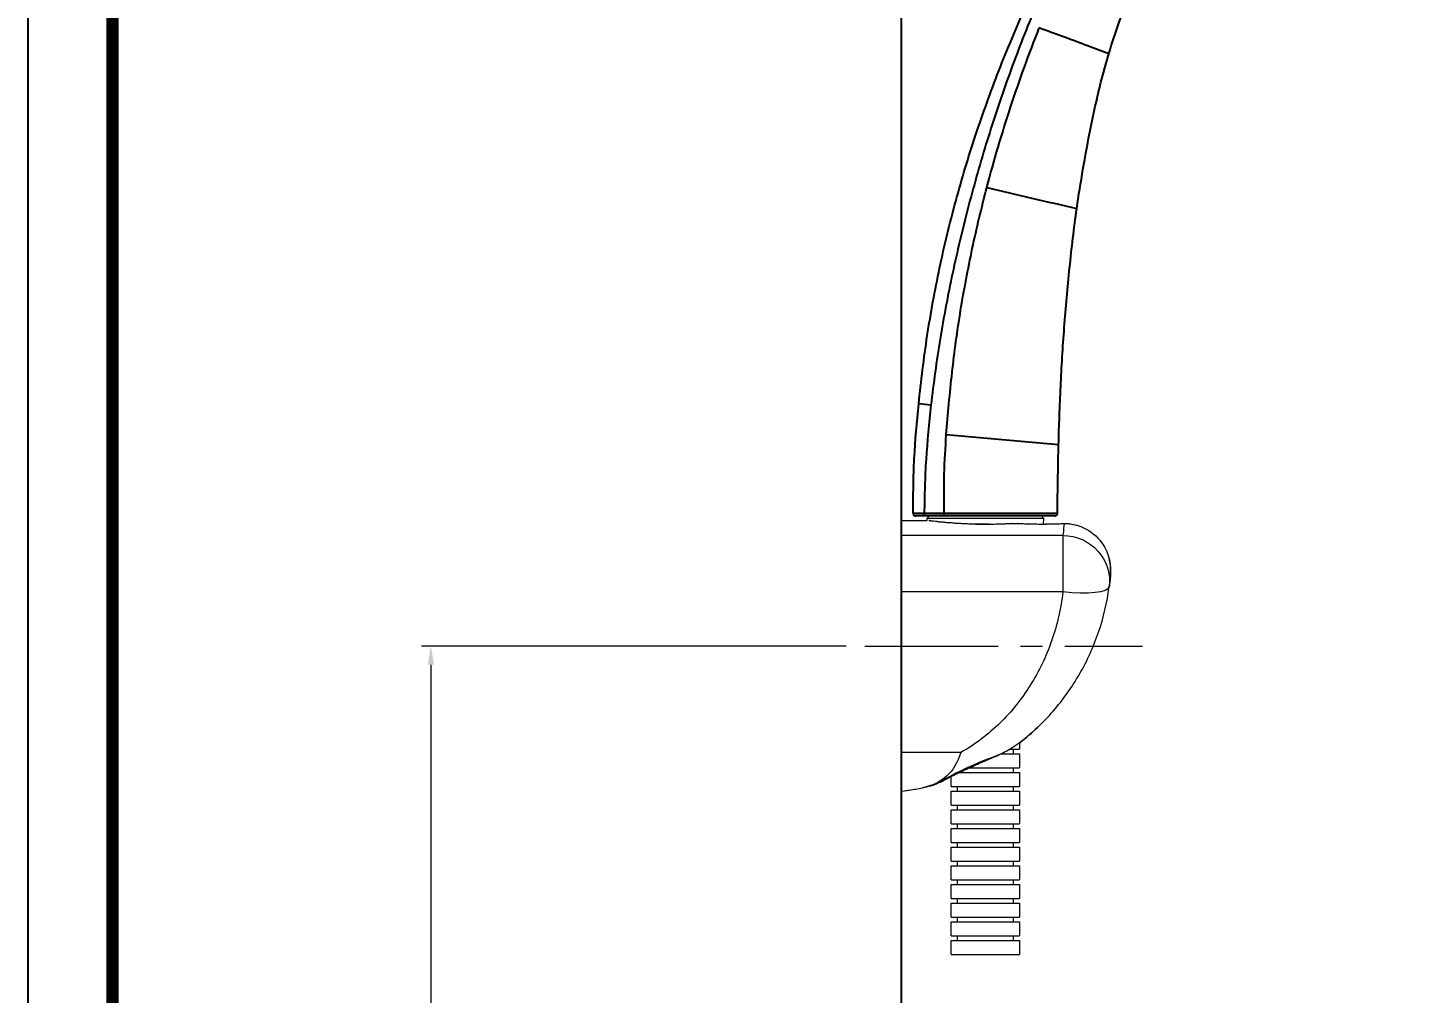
# Model space of a CAD drawing. Extents: x 0 to 1128, y 0 to 827.
# Drawn here: x 0 to 299.8, y 390.4 to 597.2 of the extents above; entities that cross this region are included whole.
import ezdxf

# ---------------------------------------------------------------- set-up
doc = ezdxf.new("R2010")
doc.units = 0
doc.header["$LTSCALE"] = 3
doc.header["$MEASUREMENT"] = 0
doc.header["$PDMODE"] = 3
doc.header["$PDSIZE"] = -10
doc.linetypes.add('DLB3013-CR2S_시공도$0$CENTER2', pattern=[28.575, 19.05, -3.175, 3.175, -3.175])
doc.layers.get('0').update_dxf_attribs({"linetype": 'CONTINUOUS'})
doc.layers.get('DEFPOINTS').update_dxf_attribs({"linetype": 'CONTINUOUS'})
doc.layers.add('DEF_LAYER_ASSEM_MEMBER', color=7, linetype='CONTINUOUS')
doc.layers.add('DLB3013-CR2S_시공도$0$1', color=7, linetype='CONTINUOUS')
doc.layers.add('DLB3013-CR2S_시공도$0$Cneter', color=1, linetype='DLB3013-CR2S_시공도$0$CENTER2', lineweight=13)
doc.styles.add('Daelim Dimension', font='')
doc.styles.get('Daelim Dimension').set_extended_font_data('나눔고딕')
doc.dimstyles.new('DEFAULT', dxfattribs={"dimscale": 2, "dimtxt": 2, "dimasz": 2, "dimexe": 0, "dimexo": 2, "dimgap": 1, "dimtad": 1, "dimdec": 1, "dimzin": 9, "dimdsep": 46, "dimtxsty": 'Daelim Dimension', "dimcen": 0.5, "dimclrd": 252, "dimclre": 252, "dimclrt": 3, "dimadec": 1, "dimazin": 0, "dimtfac": 1, "dimtdec": 1, "dimtix": 1, "dimtmove": 0, "dimatfit": 3, "dimfxl": 1, "dimtolj": 1, "dimtzin": 1, "dimlwd": 9, "dimlwe": 9, "dimarcsym": 0})

# ---------------------------------------------------------------- blocks, each defined once
blk = doc.blocks.new('*D0')
at = {"color": 5, "lineweight": 9, "ltscale": 0.5, "transparency": 16777216}
for p, q in [((175.47, 464.76), (84.4, 464.76)), ((86.4, 460.76), (86.4, 235.78)), ((160.67, 231.78), (84.4, 231.78))]:
    blk.add_line(p, q, dxfattribs=at)
at = {"color": 5, "ltscale": 0.5, "transparency": 16777216}
for points in [[(85.73, 460.76), (87.07, 460.76), (86.4, 464.76)], [(85.73, 235.78), (87.07, 235.78), (86.4, 231.78)]]:
    blk.add_solid(points, dxfattribs=at)
at = {"layer": 'DEFPOINTS', "color": 0, "ltscale": 0.5, "transparency": 16777216}
for p in [(179.47, 464.76), (86.4, 231.78), (164.67, 231.78)]:
    blk.add_point(p, dxfattribs=at)
at = {"color": 7, "ltscale": 0.5, "transparency": 16777216, "insert": (77.8, 348.27), "char_height": 10, "attachment_point": 5, "rotation": 90, "style": 'Daelim Dimension'}
blk.add_mtext('\\A1;1000mm 이내', dxfattribs=at)

msp = doc.modelspace()

# ---------------------------------------------------------------- linework, layer by layer
at = {"ltscale": 0.5}
msp.add_line((187.29, 135.09), (187.29, 697.99), dxfattribs=at)
msp.add_lwpolyline([(0, 0), (1128.4, 0), (1128.4, 826.8), (0, 826.8)], close=True, dxfattribs=at)
at = {"color": 5, "linetype": 'ByBlock', "lineweight": 200, "const_width": 2.6}
msp.add_lwpolyline([(18.14, 35.4), (1110.14, 35.4), (1110.14, 807.6), (18.14, 807.6)], close=True, dxfattribs=at)
at = {"layer": 'DEF_LAYER_ASSEM_MEMBER', "color": 9, "linetype": 'Continuous'}
for p, q in [((193.64, 516.39), (191.02, 516.68)), ((221, 507.88), (196.93, 510.05)), ((192.19, 493.16), (189.82, 493.16)), ((196.45, 493.16), (192.19, 493.16)), ((220.75, 493.15), (196.45, 493.16))]:
    msp.add_line(p, q, dxfattribs=at)
at = {"layer": 'DEF_LAYER_ASSEM_MEMBER', "color": 7, "linetype": 'Continuous'}
msp.add_line((220.25, 492.66), (190.32, 492.66), dxfattribs=at)
at = {"layer": 'DEF_LAYER_ASSEM_MEMBER', "color": 9, "linetype": 'Continuous'}
msp.add_arc((743.42, 2824.58), 2324.6, 256.6234, 257.11166, dxfattribs=at)
at = {"layer": 'DEF_LAYER_ASSEM_MEMBER', "color": 7, "linetype": 'Continuous'}
for centre, start, end in [((190.32, 493.16), 179.7939, 235.7329), ((220.25, 493.16), 270.001, 359.2828)]:
    msp.add_arc(centre, 0.5, start, end, dxfattribs=at)
for points, start_tangent, end_tangent in [([(191.02, 516.68), (191.84, 524), (192.85, 531.29), (195.49, 545.78), (198.95, 560.09), (203.2, 574.19), (208.19, 588.04), (213.9, 601.62), (220.3, 614.87), (227.41, 627.77)], (0.100168, 0.99497), (0.508324, 0.861166)), ([(231.77, 591.7), (233.98, 598.47), (236.6, 605.07), (238.13, 608.28), (239.85, 611.38), (241.84, 614.31), (244.29, 616.87)], (0.285224, 0.958461), (0.769702, 0.638404)), ([(224.91, 558.54), (227.79, 575.3), (229.59, 583.56), (231.77, 591.7)], (0.141331, 0.989962), (0.285224, 0.958461)), ([(221, 507.88), (221.45, 520.38), (221.79, 526.71), (222.23, 533.07), (222.76, 539.44), (223.37, 545.83), (224.91, 558.54)], (0.025713, 0.999669), (0.141331, 0.989962)), ([(189.82, 493.16), (189.87, 499.05), (190.06, 504.94), (191.02, 516.68)], (0.003477, 0.999994), (0.100168, 0.99497)), ([(220.75, 493.15), (220.8, 496.82), (221, 507.88)], (0.012417, 0.999923), (0.025713, 0.999669)), ([(190.04, 492.74), (190.32, 492.66)], (0.826364, -0.563136), (1, 0.000005))]:
    msp.add_spline(points, degree=3, dxfattribs=dict(at, start_tangent=start_tangent, end_tangent=end_tangent))
at = {"layer": 'DEF_LAYER_ASSEM_MEMBER', "color": 9, "linetype": 'Continuous'}
for points, start_tangent, end_tangent in [([(226.95, 625.12), (215.02, 599.27), (209.93, 585.9), (205.43, 572.3), (201.55, 558.54), (198.26, 544.62), (195.59, 530.54), (193.64, 516.39)], (-0.466071, -0.884747), (-0.115257, -0.993336)), ([(205.62, 563.05), (210.72, 580.3), (216.86, 597.24)], (0.253686, 0.967287), (0.367796, 0.929907)), ([(231.77, 591.7), (227.18, 593.42), (216.86, 597.24)], (-0.935309, 0.353833), (-0.938377, 0.345613)), ([(196.93, 510.05), (197.49, 516.71), (198.17, 523.39), (199, 530.05), (200, 536.7), (202.5, 549.94), (205.62, 563.05)], (0.071805, 0.997419), (0.253688, 0.967286)), ([(193.64, 516.39), (192.58, 504.81), (192.31, 498.99), (192.19, 493.16)], (-0.115261, -0.993335), (-0.016464, -0.999864)), ([(196.45, 493.16), (196.5, 501.66), (196.93, 510.05)], (-0.004927, 0.999988), (0.071806, 0.997419)), ([(192.66, 492.66), (192.32, 492.81), (192.19, 493.16)], (-1, 0.000043), (0.012054, 0.999927)), ([(196.39, 492.66), (196.41, 492.7), (196.43, 492.81), (196.44, 492.97), (196.45, 493.16)], (0.999995, 0.003142), (-0.001427, 0.999999))]:
    msp.add_spline(points, degree=3, dxfattribs=dict(at, start_tangent=start_tangent, end_tangent=end_tangent))
at = {"layer": 'DLB3013-CR2S_시공도$0$1', "color": 7, "linetype": 'Continuous', "lineweight": 18}
for p, q in [((192.82, 492.16), (193.29, 492.66)), ((192.85, 491.66), (192.82, 492.16)), ((192.82, 492.16), (217.75, 492.16)), ((193.29, 492.66), (217.29, 492.66)), ((217.29, 492.66), (217.75, 492.16)), ((217.75, 492.16), (217.67, 490.92)), ((187.29, 491.66), (192.85, 491.66)), ((187.29, 488.48), (187.29, 491.66)), ((210.9, 491.06), (212.22, 491.06)), ((187.29, 476.39), (187.29, 488.48)), ((187.29, 441.94), (187.29, 476.39)), ((212.59, 443.95), (212.59, 442.66)), ((187.29, 433.66), (187.29, 441.94)), ((208.81, 441.66), (212.59, 441.66)), ((210.66, 442.66), (212.59, 442.66)), ((211.29, 442.66), (211.29, 441.66)), ((212.59, 441.66), (212.59, 438.66)), ((201.95, 438.66), (212.59, 438.66)), ((211.29, 438.66), (211.29, 437.66)), ((197.99, 434.66), (197.99, 436.74)), ((199.76, 437.66), (212.59, 437.66)), ((212.59, 437.66), (212.59, 434.66)), ((197.99, 434.66), (212.59, 434.66)), ((197.99, 430.66), (197.99, 433.66)), ((197.99, 433.66), (212.59, 433.66)), ((199.29, 433.66), (199.29, 434.66)), ((211.29, 434.66), (211.29, 433.66)), ((212.59, 433.66), (212.59, 430.66)), ((197.99, 430.66), (212.59, 430.66)), ((197.99, 426.66), (197.99, 429.66)), ((197.99, 429.66), (212.59, 429.66)), ((199.29, 429.66), (199.29, 430.66)), ((211.29, 430.66), (211.29, 429.66)), ((212.59, 429.66), (212.59, 426.66)), ((197.99, 426.66), (212.59, 426.66)), ((199.29, 425.66), (199.29, 426.66)), ((211.29, 426.66), (211.29, 425.66)), ((197.99, 422.66), (197.99, 425.66)), ((197.99, 425.66), (212.59, 425.66)), ((212.59, 425.66), (212.59, 422.66)), ((197.99, 422.66), (212.59, 422.66)), ((197.99, 418.66), (197.99, 421.66)), ((197.99, 421.66), (212.59, 421.66)), ((199.29, 421.66), (199.29, 422.66)), ((211.29, 422.66), (211.29, 421.66)), ((212.59, 421.66), (212.59, 418.66)), ((197.99, 418.66), (212.59, 418.66)), ((197.99, 414.66), (197.99, 417.66)), ((197.99, 417.66), (212.59, 417.66)), ((199.29, 417.66), (199.29, 418.66)), ((211.29, 418.66), (211.29, 417.66)), ((212.59, 417.66), (212.59, 414.66)), ((197.99, 414.66), (212.59, 414.66)), ((199.29, 413.66), (199.29, 414.66)), ((211.29, 414.66), (211.29, 413.66)), ((197.99, 410.66), (197.99, 413.66)), ((197.99, 413.66), (212.59, 413.66)), ((212.59, 413.66), (212.59, 410.66)), ((197.99, 410.66), (212.59, 410.66)), ((197.99, 406.66), (197.99, 409.66)), ((197.99, 409.66), (212.59, 409.66)), ((199.29, 409.66), (199.29, 410.66)), ((211.29, 410.66), (211.29, 409.66)), ((212.59, 409.66), (212.59, 406.66)), ((197.99, 406.66), (212.59, 406.66)), ((197.99, 402.66), (197.99, 405.66)), ((197.99, 405.66), (212.59, 405.66)), ((199.29, 405.66), (199.29, 406.66)), ((211.29, 406.66), (211.29, 405.66)), ((212.59, 405.66), (212.59, 402.66)), ((197.99, 402.66), (212.59, 402.66)), ((199.29, 401.66), (199.29, 402.66)), ((211.29, 402.66), (211.29, 401.66)), ((197.99, 398.66), (197.99, 401.66)), ((197.99, 401.66), (212.59, 401.66)), ((212.59, 401.66), (212.59, 398.66)), ((197.99, 398.66), (212.59, 398.66))]:
    msp.add_line(p, q, dxfattribs=at)
at = {"layer": 'DLB3013-CR2S_시공도$0$1', "color": 7, "linetype": 'Continuous', "lineweight": 13}
for p, q in [((210.96, 491.05), (212.18, 491.05)), ((221.93, 488.48), (187.29, 488.48)), ((221.93, 488.48), (221.93, 476.39)), ((221.93, 476.39), (187.29, 476.39)), ((200.06, 441.94), (187.29, 441.94))]:
    msp.add_line(p, q, dxfattribs=at)
at = {"layer": 'DLB3013-CR2S_시공도$0$1', "color": 7, "linetype": 'Continuous', "lineweight": 18, "extrusion": (-6.12323e-17, -7.4988e-33, -1)}
for start, end in [(187.4443, 187.7318), (225.4769, 232.2434)]:
    msp.add_arc((-181.47, 484.14), 50.81, start, end, dxfattribs=at)
at = {"layer": 'DLB3013-CR2S_시공도$0$1', "color": 7, "linetype": 'Continuous', "lineweight": 13, "extrusion": (0, 0, -1)}
for centre, major_axis, ratio, start_param, end_param in [((222.17, 489.02), (-0.09, 2), 0.357631, 6.276828, 6.405218), ((221.93, 478.8), (9.91, -1.31), 0.96772, 4.585417, 6.283185), ((221.93, 478.8), (9.91, -1.31), 0.239333, 0, 1.539235)]:
    msp.add_ellipse(centre, major_axis=major_axis, ratio=ratio, start_param=start_param, end_param=end_param, dxfattribs=at)
at = {"layer": 'DLB3013-CR2S_시공도$0$1', "color": 7, "linetype": 'Continuous', "lineweight": 13}
for points, knots in [([(206.14, 490.86), (205.9, 490.85), (205.66, 490.85), (203.29, 490.85), (201.16, 490.93), (197.52, 491.17), (195.98, 491.32), (193.84, 491.56), (193.24, 491.65), (193.14, 491.67), (193.63, 491.6), (195.58, 491.39), (197.04, 491.24), (200.58, 491), (202.68, 490.91), (206.91, 490.88), (209.05, 490.94), (210.96, 491.05)], [0, 0, 0, 0, 0.015967, 0.015967, 0.156543, 0.156543, 0.297119, 0.297119, 0.437696, 0.437696, 0.578272, 0.578272, 0.718848, 0.718848, 0.859424, 0.859424, 1, 1, 1, 1]), ([(221.93, 476.39), (221.5, 472.72), (220.68, 469.22), (218.33, 462.51), (216.78, 459.3), (213.09, 453.42), (210.91, 450.69), (205.94, 445.83), (203.17, 443.71), (200.06, 441.94)], [0, 0, 0, 0, 0.25, 0.25, 0.5, 0.5, 0.75, 0.75, 1, 1, 1, 1]), ([(202.22, 439.02), (200.39, 438.24), (198.7, 437.37), (195.79, 435.77), (194.53, 435.02), (193.66, 434.81)], [0, 0, 0, 0, 0.5, 0.5, 1, 1, 1, 1])]:
    msp.add_open_spline(points, degree=3, knots=knots, dxfattribs=at)
at = {"layer": 'DLB3013-CR2S_시공도$0$1', "color": 7, "linetype": 'Continuous', "lineweight": 18}
for points, knots in [([(206.13, 490.91), (206.61, 490.91), (207.58, 490.92), (209.01, 490.97), (210.13, 491.02), (210.73, 491.05), (210.89, 491.06)], [0, 0, 0, 0, 0.28889, 0.587438, 0.888444, 1, 1, 1, 1]), ([(210.96, 491.05), (210.96, 491.05), (210.95, 491.05), (210.93, 491.06), (210.91, 491.06), (210.89, 491.06)], [0, 0, 0, 0, 0.048294, 0.048294, 1, 1, 1, 1]), ([(212.23, 491.06), (212.22, 491.06), (212.2, 491.06), (212.18, 491.05), (212.18, 491.05), (212.18, 491.05)], [0, 0, 0, 0, 0.948259, 0.948259, 1, 1, 1, 1]), ([(212.24, 491.06), (212.61, 491.04), (213.46, 491), (214.83, 490.95), (216.32, 490.92), (217.35, 490.91), (217.86, 490.92), (217.87, 490.92)], [0, 0, 0, 0, 0.21806, 0.47613, 0.734344, 0.995673, 1, 1, 1, 1]), ([(217.87, 490.92), (218.37, 490.92), (219.37, 490.93), (220.79, 490.97), (221.68, 491), (222.08, 491.02)], [0, 0, 0, 0, 0.346493, 0.701474, 1, 1, 1, 1]), ([(223.11, 491.01), (223.13, 491.01), (223.15, 491.01), (223.16, 491), (223.16, 491), (223.16, 491)], [0, 0, 0, 0, 0.932119, 0.932119, 1, 1, 1, 1]), ([(223.24, 490.99), (223.36, 490.98), (223.94, 490.93), (224.8, 490.73), (225.51, 490.48), (225.78, 490.36)], [0, 0, 0, 0, 0.137714, 0.664904, 1, 1, 1, 1]), ([(225.79, 490.36), (227.36, 489.74), (228.77, 488.74), (231.44, 485.52), (232.29, 482.99), (232.15, 480.46)], [0, 0, 0, 0, 0.401499, 0.401499, 1, 1, 1, 1]), ([(232.16, 480.46), (232.16, 480.42), (232.15, 480.22), (232.12, 479.7), (232.04, 478.84), (231.97, 478.12), (231.9, 477.65), (231.89, 477.61)], [0, 0, 0, 0, 0.068436, 0.333791, 0.637711, 0.966343, 1, 1, 1, 1]), ([(212.74, 444.08), (215.31, 446.09), (217.71, 448.36), (221.97, 453.27), (223.86, 455.92), (227.14, 461.61), (228.51, 464.64), (230.64, 470.88), (231.4, 474.12), (231.85, 477.49)], [0, 0, 0, 0, 0.25, 0.25, 0.5, 0.5, 0.75, 0.75, 1, 1, 1, 1]), ([(200.06, 441.94), (199.33, 439.86), (198.34, 438.11), (195.66, 435.61), (193.94, 434.83), (191.8, 434.38)], [0, 0, 0, 0, 0.5, 0.5, 1, 1, 1, 1]), ([(209.17, 441.85), (208.84, 441.69), (207.99, 441.27), (206.59, 440.68), (205.06, 440.04), (203.7, 439.45), (202.89, 439.07), (202.54, 438.9)], [0, 0, 0, 0, 0.154276, 0.391878, 0.62114, 0.832199, 1, 1, 1, 1]), ([(209.17, 441.84), (209.18, 441.84), (209.18, 441.85), (209.2, 441.86), (209.22, 441.88), (209.23, 441.93), (209.23, 441.93), (209.23, 441.93)], [0, 0, 0, 0, 0.102368, 0.102368, 0.924624, 0.924624, 1, 1, 1, 1]), ([(202.54, 438.9), (202.37, 438.83), (201.65, 438.51), (200.43, 437.95), (198.9, 437.21), (197.5, 436.49), (196.22, 435.82), (195.07, 435.28), (194.25, 434.94), (193.76, 434.83), (193.64, 434.81)], [0, 0, 0, 0, 0.047473, 0.207278, 0.365783, 0.523982, 0.674192, 0.815613, 0.951346, 1, 1, 1, 1]), ([(202.53, 438.92), (202.49, 438.89), (202.43, 438.9), (202.32, 438.95), (202.28, 438.97), (202.23, 439.01), (202.23, 439.02), (202.22, 439.02)], [0, 0, 0, 0, 0.613027, 0.613027, 0.963392, 0.963392, 1, 1, 1, 1]), ([(187.29, 433.66), (187.29, 433.66), (187.54, 433.69), (188.21, 433.77), (188.63, 433.83), (189.91, 434.02), (190.85, 434.19), (191.8, 434.38)], [0, 0, 0, 0, 0.25, 0.25, 0.5, 0.5, 1, 1, 1, 1])]:
    msp.add_open_spline(points, degree=3, knots=knots, dxfattribs=at)
at = {"layer": 'DLB3013-CR2S_시공도$0$1', "color": 7, "linetype": 'Continuous', "lineweight": 13}
for points in [[(212.18, 491.05), (215.29, 490.88), (218.95, 490.86), (222.17, 491.01)], [(222.17, 491.01), (222.13, 490.48), (222.07, 489.64), (221.93, 488.48)], [(222.17, 491.01), (222.51, 491.02), (222.84, 491.02), (223.16, 491)], [(223.16, 491), (224.07, 490.91), (224.95, 490.69), (225.79, 490.36)], [(209.23, 441.93), (206.99, 440.89), (204.47, 440.08), (202.22, 439.02)]]:
    msp.add_open_spline(points, degree=3, dxfattribs=at)
at = {"layer": 'DLB3013-CR2S_시공도$0$1', "color": 7, "linetype": 'Continuous', "lineweight": 18}
for points, degree in [([(222.08, 491.01), (222.61, 491.05), (223.11, 491)], 2), ([(232.14, 480.24), (232.22, 481.38), (232.11, 482.52), (231.82, 483.61)], 3), ([(231.85, 477.49), (231.86, 477.54), (231.86, 477.59), (231.87, 477.63)], 3), ([(212.74, 444.08), (211.67, 443.25), (210.5, 442.55), (209.23, 441.93)], 3), ([(213.15, 444.41), (213.02, 444.3), (212.88, 444.19), (212.74, 444.08)], 3), ([(210.6, 442.67), (210.13, 442.39), (209.66, 442.12), (209.17, 441.86)], 3), ([(191.8, 434.38), (192.43, 434.51), (193.05, 434.65), (193.66, 434.81)], 3)]:
    msp.add_open_spline(points, degree=degree, dxfattribs=at)
at = {"layer": 'DLB3013-CR2S_시공도$0$Cneter', "lineweight": 5, "ltscale": 0.5}
msp.add_line((179.47, 464.76), (239.03, 464.76), dxfattribs=at)

# ---------------------------------------------------------------- dimensions: what is measured, and where the dimension line sits
at = {"color": 5, "ltscale": 0.5}
dim = msp.add_linear_dim(base=(86.4, 231.78), p1=(179.47, 464.76), p2=(164.67, 231.78), angle=90, text='1000mm 이내', dimstyle='DEFAULT', override={"dimtxt": 5, "dimexe": 1, "dimdec": 0, "dimclrd": 5, "dimclre": 5, "dimclrt": 7}, dxfattribs=at)
dim.commit()
dim.dimension.update_dxf_attribs({"geometry": '*D0', "text_midpoint": (86.4, 348.27), "dimtype": 160})

doc.saveas('drawing.dxf')
